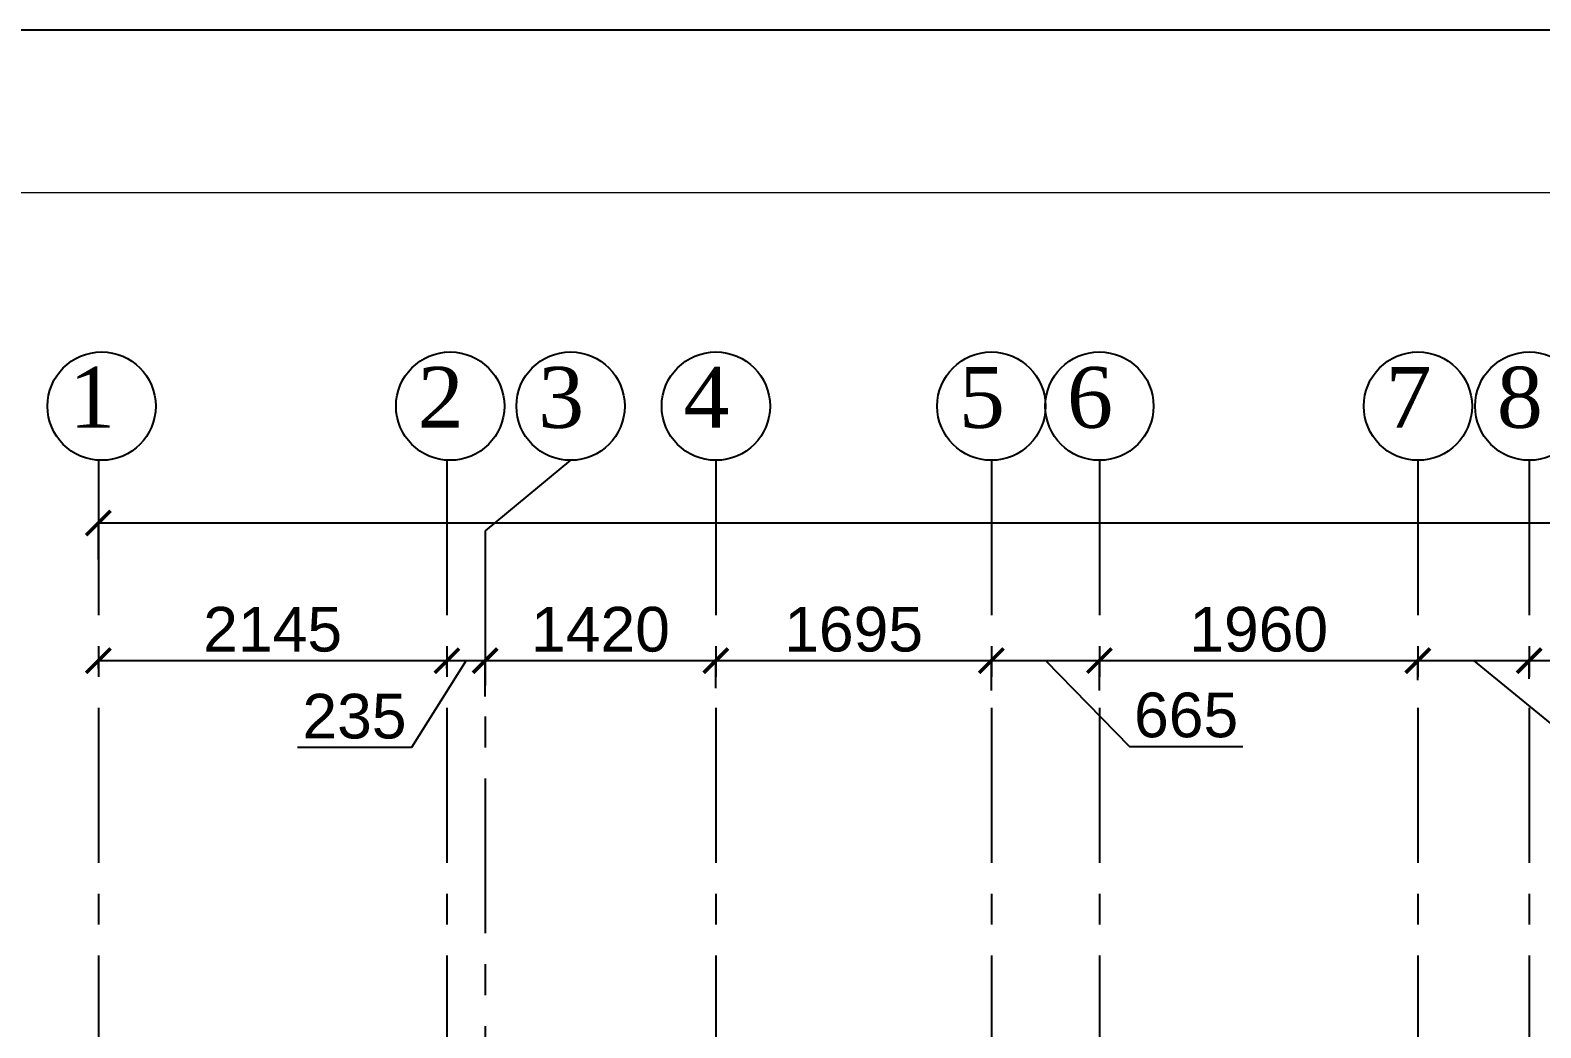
# Model space of a CAD drawing. Header units: inches. Extents: x 278200 to 407749, y -182622 to -96622.
# Drawn here: x 283006 to 292302, y -102761 to -96622 of the extents above; entities that cross this region are included whole.
import ezdxf

# ---------------------------------------------------------------- set-up
doc = ezdxf.new("R2010")
doc.units = ezdxf.units.IN
doc.header["$MEASUREMENT"] = 0
doc.linetypes.add('CENTER', pattern=[50.8, 31.75, -6.35, 6.35, -6.35])
for name, color, linetype in [('GIRD CIR', 1, 'Continuous'), ('GIRD TEXT', 4, 'Continuous'), ('GRID', 8, 'CENTER'), ('GRID DIM', 4, 'Continuous')]:
    doc.layers.add(name, color=color, linetype=linetype)
doc.layers.add('JKEC COLHAT', color=2, linetype='Continuous', lineweight=20)
doc.styles.add('T200', font='sanss___.ttf', dxfattribs={"height": 275})
doc.styles.add('T400', font='romantic.ttf')
doc.dimstyles.new('T 300', dxfattribs={"dimtxt": 275, "dimasz": 150, "dimexe": 1, "dimexo": 0, "dimgap": 50, "dimtad": 1, "dimdec": 0, "dimrnd": 5, "dimdsep": 46, "dimtxsty": 'T200', "dimblk": 'ARCHTICK', "dimcen": 2.5, "dimdle": 1, "dimclrd": 5, "dimclre": 253, "dimclrt": 4, "dimadec": 0, "dimazin": 0, "dimtfac": 1, "dimtdec": 0, "dimtmove": 2, "dimatfit": 3, "dimfxl": 0, "dimarcsym": 0})

# ---------------------------------------------------------------- blocks, each defined once
blk = doc.blocks.new('_ARCHTICK')
at = {"color": 0, "linetype": 'ByBlock', "const_width": 0.15}
blk.add_lwpolyline([(-0.5, -0.5), (0.5, 0.5)], dxfattribs=at)
blk = doc.blocks.new('*D74')
at = {"layer": 'Defpoints', "color": 0}
for p in [(366494.3, -99654.5), (283425.7, -99879.1, 14.7), (366494.3, -99879.1, 14.7)]:
    blk.add_point(p, dxfattribs=at)
at = {"layer": 'GRID DIM', "color": 5, "lineweight": -2}
blk.add_line((283424.7, -99654.5), (366495.3, -99654.5), dxfattribs=at)
at = {"layer": 'GRID DIM', "color": 253, "lineweight": -2}
for p, q in [((283425.7, -99879.1), (283425.7, -99653.5)), ((366494.3, -99879.1), (366494.3, -99653.5))]:
    blk.add_line(p, q, dxfattribs=at)
at = {"layer": 'GRID DIM', "color": 5, "lineweight": -2, "xscale": 150, "yscale": 150, "zscale": 150, "rotation": 180}
blk.add_blockref('_ARCHTICK', (283425.7, -99654.5), dxfattribs=at)
at = {"layer": 'GRID DIM', "color": 5, "lineweight": -2, "xscale": 150, "yscale": 150, "zscale": 150}
blk.add_blockref('_ARCHTICK', (366494.3, -99654.5), dxfattribs=at)
at = {"layer": 'GRID DIM', "color": 4, "insert": (324960, -99462.6), "char_height": 275, "attachment_point": 5, "style": 'T200'}
blk.add_mtext('83070', dxfattribs=at)
blk = doc.blocks.new('*D75')
at = {"layer": 'Defpoints', "color": 0}
for p in [(283425.7, -100550.2, 14.7), (285570.7, -100501.8), (285570.7, -100550.2, 14.7)]:
    blk.add_point(p, dxfattribs=at)
at = {"layer": 'GRID DIM', "color": 5, "lineweight": -2}
blk.add_line((283424.7, -100501.8), (285571.7, -100501.8), dxfattribs=at)
at = {"layer": 'GRID DIM', "color": 253, "lineweight": -2}
for p, q in [((283425.7, -100550.2), (283425.7, -100500.8)), ((285570.7, -100550.2), (285570.7, -100500.8))]:
    blk.add_line(p, q, dxfattribs=at)
at = {"layer": 'GRID DIM', "color": 5, "lineweight": -2, "xscale": 150, "yscale": 150, "zscale": 150, "rotation": 180}
blk.add_blockref('_ARCHTICK', (283425.7, -100501.8), dxfattribs=at)
at = {"layer": 'GRID DIM', "color": 5, "lineweight": -2, "xscale": 150, "yscale": 150, "zscale": 150}
blk.add_blockref('_ARCHTICK', (285570.7, -100501.8), dxfattribs=at)
at = {"layer": 'GRID DIM', "color": 4, "insert": (284498.2, -100310.2), "char_height": 275, "attachment_point": 5, "style": 'T200'}
blk.add_mtext('2145', dxfattribs=at)
blk = doc.blocks.new('*D76')
at = {"layer": 'Defpoints', "color": 0}
for p in [(285570.7, -100550.2, 14.7), (285805.7, -100501.8), (285805.7, -100723.2, 14.7)]:
    blk.add_point(p, dxfattribs=at)
at = {"layer": 'GRID DIM', "color": 5, "lineweight": -2}
for p, q in [((285688.2, -100501.8), (285352.2, -101037.1)), ((285569.7, -100501.8), (285806.7, -100501.8)), ((285352.2, -101037.1), (284651.3, -101037.1))]:
    blk.add_line(p, q, dxfattribs=at)
at = {"layer": 'GRID DIM', "color": 253, "lineweight": -2}
for p, q in [((285570.7, -100550.2), (285570.7, -100500.8)), ((285805.7, -100723.2), (285805.7, -100500.8))]:
    blk.add_line(p, q, dxfattribs=at)
at = {"layer": 'GRID DIM', "color": 5, "lineweight": -2, "xscale": 150, "yscale": 150, "zscale": 150, "rotation": 180}
blk.add_blockref('_ARCHTICK', (285570.7, -100501.8), dxfattribs=at)
at = {"layer": 'GRID DIM', "color": 5, "lineweight": -2, "xscale": 150, "yscale": 150, "zscale": 150}
blk.add_blockref('_ARCHTICK', (285805.7, -100501.8), dxfattribs=at)
at = {"layer": 'GRID DIM', "color": 4, "insert": (285001.8, -100845.2), "char_height": 275, "attachment_point": 5, "style": 'T200'}
blk.add_mtext('235', dxfattribs=at)
blk = doc.blocks.new('*D77')
at = {"layer": 'Defpoints', "color": 0}
for p in [(287225.7, -100501.8), (285805.7, -100723.2, 14.7), (287225.7, -100670.5, 14.7)]:
    blk.add_point(p, dxfattribs=at)
at = {"layer": 'GRID DIM', "color": 5, "lineweight": -2}
blk.add_line((285804.7, -100501.8), (287226.7, -100501.8), dxfattribs=at)
at = {"layer": 'GRID DIM', "color": 253, "lineweight": -2}
for p, q in [((285805.7, -100723.2), (285805.7, -100500.8)), ((287225.7, -100670.5), (287225.7, -100500.8))]:
    blk.add_line(p, q, dxfattribs=at)
at = {"layer": 'GRID DIM', "color": 5, "lineweight": -2, "xscale": 150, "yscale": 150, "zscale": 150, "rotation": 180}
blk.add_blockref('_ARCHTICK', (285805.7, -100501.8), dxfattribs=at)
at = {"layer": 'GRID DIM', "color": 5, "lineweight": -2, "xscale": 150, "yscale": 150, "zscale": 150}
blk.add_blockref('_ARCHTICK', (287225.7, -100501.8), dxfattribs=at)
at = {"layer": 'GRID DIM', "color": 4, "insert": (286515.7, -100310.2), "char_height": 275, "attachment_point": 5, "style": 'T200'}
blk.add_mtext('1420', dxfattribs=at)
blk = doc.blocks.new('*D78')
at = {"layer": 'Defpoints', "color": 0}
for p in [(288920.7, -100501.8), (287225.7, -100670.5, 14.7), (288920.7, -100686.4, 14.7)]:
    blk.add_point(p, dxfattribs=at)
at = {"layer": 'GRID DIM', "color": 5, "lineweight": -2}
blk.add_line((287224.7, -100501.8), (288921.7, -100501.8), dxfattribs=at)
at = {"layer": 'GRID DIM', "color": 253, "lineweight": -2}
for p, q in [((287225.7, -100670.5), (287225.7, -100500.8)), ((288920.7, -100686.4), (288920.7, -100500.8))]:
    blk.add_line(p, q, dxfattribs=at)
at = {"layer": 'GRID DIM', "color": 5, "lineweight": -2, "xscale": 150, "yscale": 150, "zscale": 150, "rotation": 180}
blk.add_blockref('_ARCHTICK', (287225.7, -100501.8), dxfattribs=at)
at = {"layer": 'GRID DIM', "color": 5, "lineweight": -2, "xscale": 150, "yscale": 150, "zscale": 150}
blk.add_blockref('_ARCHTICK', (288920.7, -100501.8), dxfattribs=at)
at = {"layer": 'GRID DIM', "color": 4, "insert": (288073.2, -100310), "char_height": 275, "attachment_point": 5, "style": 'T200'}
blk.add_mtext('1695', dxfattribs=at)
blk = doc.blocks.new('*D79')
at = {"layer": 'Defpoints', "color": 0}
for p in [(289585.7, -100501.8), (288920.7, -100686.4, 14.7), (289585.7, -100686.4, 14.7)]:
    blk.add_point(p, dxfattribs=at)
at = {"layer": 'GRID DIM', "color": 5, "lineweight": -2}
for p, q in [((288919.7, -100501.8), (289586.7, -100501.8)), ((289253.2, -100501.8), (289770.7, -101029.6)), ((289770.7, -101029.6), (290468.2, -101029.6))]:
    blk.add_line(p, q, dxfattribs=at)
at = {"layer": 'GRID DIM', "color": 253, "lineweight": -2}
for p, q in [((288920.7, -100686.4), (288920.7, -100500.8)), ((289585.7, -100686.4), (289585.7, -100500.8))]:
    blk.add_line(p, q, dxfattribs=at)
at = {"layer": 'GRID DIM', "color": 5, "lineweight": -2, "xscale": 150, "yscale": 150, "zscale": 150, "rotation": 180}
blk.add_blockref('_ARCHTICK', (288920.7, -100501.8), dxfattribs=at)
at = {"layer": 'GRID DIM', "color": 5, "lineweight": -2, "xscale": 150, "yscale": 150, "zscale": 150}
blk.add_blockref('_ARCHTICK', (289585.7, -100501.8), dxfattribs=at)
at = {"layer": 'GRID DIM', "color": 4, "insert": (290119.4, -100837.8), "char_height": 275, "attachment_point": 5, "style": 'T200'}
blk.add_mtext('665', dxfattribs=at)
blk = doc.blocks.new('*D80')
at = {"layer": 'Defpoints', "color": 0}
for p in [(291545.7, -100501.8), (291545.7, -100622.8, 14.7), (289585.7, -100686.4, 14.7)]:
    blk.add_point(p, dxfattribs=at)
at = {"layer": 'GRID DIM', "color": 5, "lineweight": -2}
blk.add_line((289584.7, -100501.8), (291546.7, -100501.8), dxfattribs=at)
at = {"layer": 'GRID DIM', "color": 253, "lineweight": -2}
for p, q in [((289585.7, -100686.4), (289585.7, -100500.8)), ((291545.7, -100622.8), (291545.7, -100500.8))]:
    blk.add_line(p, q, dxfattribs=at)
at = {"layer": 'GRID DIM', "color": 5, "lineweight": -2, "xscale": 150, "yscale": 150, "zscale": 150, "rotation": 180}
blk.add_blockref('_ARCHTICK', (289585.7, -100501.8), dxfattribs=at)
at = {"layer": 'GRID DIM', "color": 5, "lineweight": -2, "xscale": 150, "yscale": 150, "zscale": 150}
blk.add_blockref('_ARCHTICK', (291545.7, -100501.8), dxfattribs=at)
at = {"layer": 'GRID DIM', "color": 4, "insert": (290565.7, -100310), "char_height": 275, "attachment_point": 5, "style": 'T200'}
blk.add_mtext('1960', dxfattribs=at)
blk = doc.blocks.new('*D81')
at = {"layer": 'Defpoints', "color": 0}
for p in [(292230.7, -100501.8), (291545.7, -100622.8, 14.7), (292230.7, -100614.4, 14.7)]:
    blk.add_point(p, dxfattribs=at)
at = {"layer": 'GRID DIM', "color": 5, "lineweight": -2}
for p, q in [((291544.7, -100501.8), (292231.7, -100501.8)), ((291888.2, -100501.8), (292405.2, -100923.4)), ((292405.2, -100923.4), (293102.7, -100923.4))]:
    blk.add_line(p, q, dxfattribs=at)
at = {"layer": 'GRID DIM', "color": 253, "lineweight": -2}
for p, q in [((291545.7, -100622.8), (291545.7, -100500.8)), ((292230.7, -100614.4), (292230.7, -100500.8))]:
    blk.add_line(p, q, dxfattribs=at)
at = {"layer": 'GRID DIM', "color": 5, "lineweight": -2, "xscale": 150, "yscale": 150, "zscale": 150, "rotation": 180}
blk.add_blockref('_ARCHTICK', (291545.7, -100501.8), dxfattribs=at)
at = {"layer": 'GRID DIM', "color": 5, "lineweight": -2, "xscale": 150, "yscale": 150, "zscale": 150}
blk.add_blockref('_ARCHTICK', (292230.7, -100501.8), dxfattribs=at)
at = {"layer": 'GRID DIM', "color": 4, "insert": (292753.9, -100731.6), "char_height": 275, "attachment_point": 5, "style": 'T200'}
blk.add_mtext('685', dxfattribs=at)
blk = doc.blocks.new('*D82')
at = {"layer": 'Defpoints', "color": 0}
for p in [(293470.9, -100501.8), (292230.7, -100614.4, 14.7), (293470.9, -100709.7, 14.7)]:
    blk.add_point(p, dxfattribs=at)
at = {"layer": 'GRID DIM', "color": 5, "lineweight": -2}
blk.add_line((292229.7, -100501.8), (293471.9, -100501.8), dxfattribs=at)
at = {"layer": 'GRID DIM', "color": 253, "lineweight": -2}
for p, q in [((292230.7, -100614.4), (292230.7, -100500.8)), ((293470.9, -100709.7), (293470.9, -100500.8))]:
    blk.add_line(p, q, dxfattribs=at)
at = {"layer": 'GRID DIM', "color": 5, "lineweight": -2, "xscale": 150, "yscale": 150, "zscale": 150, "rotation": 180}
blk.add_blockref('_ARCHTICK', (292230.7, -100501.8), dxfattribs=at)
at = {"layer": 'GRID DIM', "color": 5, "lineweight": -2, "xscale": 150, "yscale": 150, "zscale": 150}
blk.add_blockref('_ARCHTICK', (293470.9, -100501.8), dxfattribs=at)
at = {"layer": 'GRID DIM', "color": 4, "insert": (292850.8, -100310.2), "char_height": 275, "attachment_point": 5, "style": 'T200'}
blk.add_mtext('1240', dxfattribs=at)

msp = doc.modelspace()

# ---------------------------------------------------------------- linework, layer by layer
at = {"layer": 'Defpoints', "ltscale": 0.2}
msp.add_lwpolyline([(278199.9, -182621.9), (400199.9, -182621.9), (400199.9, -96621.9), (278199.9, -96621.9)], close=True, dxfattribs=at)
at = {"layer": 'GIRD CIR'}
for centre in [(283445.7, -98935.4, 14.7), (285590.7, -98935.4, 14.7), (286331.5, -98935.4, 14.7), (287225.7, -98935.4, 14.7), (288920.7, -98935.4, 14.7), (289585.7, -98935.4, 14.7), (291545.7, -98935.4, 14.7), (292230.7, -98935.4, 14.7)]:
    msp.add_circle(centre, 333.3, dxfattribs=at)
at = {"layer": 'GRID', "ltscale": 30}
for p, q in [((283425.7, -99268.8, 14.7), (283425.7, -130305.3, 14.7)), ((285570.7, -99268.8, 14.7), (285570.7, -130305.3, 14.7)), ((286331.5, -99268.8, 14.7), (285805.7, -99703.1, 14.7)), ((287225.7, -99268.8, 14.7), (287225.7, -130305.3, 14.7)), ((288920.7, -99268.8, 14.7), (288920.7, -130305.3, 14.7)), ((289585.7, -99268.8, 14.7), (289585.7, -130305.3, 14.7)), ((291545.7, -99268.8, 14.7), (291545.7, -130305.3, 14.7)), ((292230.7, -99268.8, 14.7), (292230.7, -130305.3, 14.7)), ((285805.7, -99703.1, 14.7), (285805.7, -130305.3, 14.7))]:
    msp.add_line(p, q, dxfattribs=at)
at = {"layer": 'JKEC COLHAT', "ltscale": 0.2}
msp.add_lwpolyline([(279199.9, -181621.9), (399199.9, -181621.9), (399199.9, -97621.9), (279199.9, -97621.9)], close=True, dxfattribs=at)

# ---------------------------------------------------------------- texts
at = {"layer": 'GIRD TEXT', "ltscale": 7, "style": 'T400'}
for s, p in [('1', (283246.2, -99068.8)), ('2', (285391.2, -99068.8)), ('3', (286132, -99068.8)), ('4', (287026.2, -99068.8)), ('5', (288721.2, -99068.8)), ('6', (289386.2, -99068.8)), ('7', (291346.2, -99068.8)), ('8', (292031.2, -99068.8))]:
    msp.add_text(s, height=375, dxfattribs=at).set_placement(p)

# ---------------------------------------------------------------- dimensions: what is measured, and where the dimension line sits
at = {"layer": 'GRID DIM'}
for base, p1, p2, picture, middle in [((366494.3, -99654.5), (283425.7, -99879.1, 14.7), (366494.3, -99879.1, 14.7), '*D74', (324960, -99462.6)), ((285570.7, -100501.8), (283425.7, -100550.2, 14.7), (285570.7, -100550.2, 14.7), '*D75', (284498.2, -100310.2)), ((287225.7, -100501.8), (285805.7, -100723.2, 14.7), (287225.7, -100670.5, 14.7), '*D77', (286515.7, -100310.2)), ((288920.7, -100501.8), (287225.7, -100670.5, 14.7), (288920.7, -100686.4, 14.7), '*D78', (288073.2, -100310)), ((291545.7, -100501.8), (289585.7, -100686.4, 14.7), (291545.7, -100622.8, 14.7), '*D80', (290565.7, -100310)), ((293470.9, -100501.8), (292230.7, -100614.4, 14.7), (293470.9, -100709.7, 14.7), '*D82', (292850.8, -100310.2))]:
    dim = msp.add_linear_dim(base=base, p1=p1, p2=p2, dimstyle='T 300', dxfattribs=at)
    dim.commit()
    dim.dimension.update_dxf_attribs({"geometry": picture, "text_midpoint": middle})
for base, p1, p2, picture, middle in [((285805.7, -100501.8), (285570.7, -100550.2, 14.7), (285805.7, -100723.2, 14.7), '*D76', (285302.2, -101037.1)), ((289585.7, -100501.8), (288920.7, -100686.4, 14.7), (289585.7, -100686.4, 14.7), '*D79', (289820.7, -101029.6)), ((292230.7, -100501.8), (291545.7, -100622.8, 14.7), (292230.7, -100614.4, 14.7), '*D81', (292455.2, -100923.4))]:
    dim = msp.add_linear_dim(base=base, p1=p1, p2=p2, dimstyle='T 300', override={"dimtmove": 1}, dxfattribs=at)
    dim.commit()
    dim.dimension.update_dxf_attribs({"geometry": picture, "text_midpoint": middle, "dimtype": 160})

doc.saveas('drawing.dxf')
